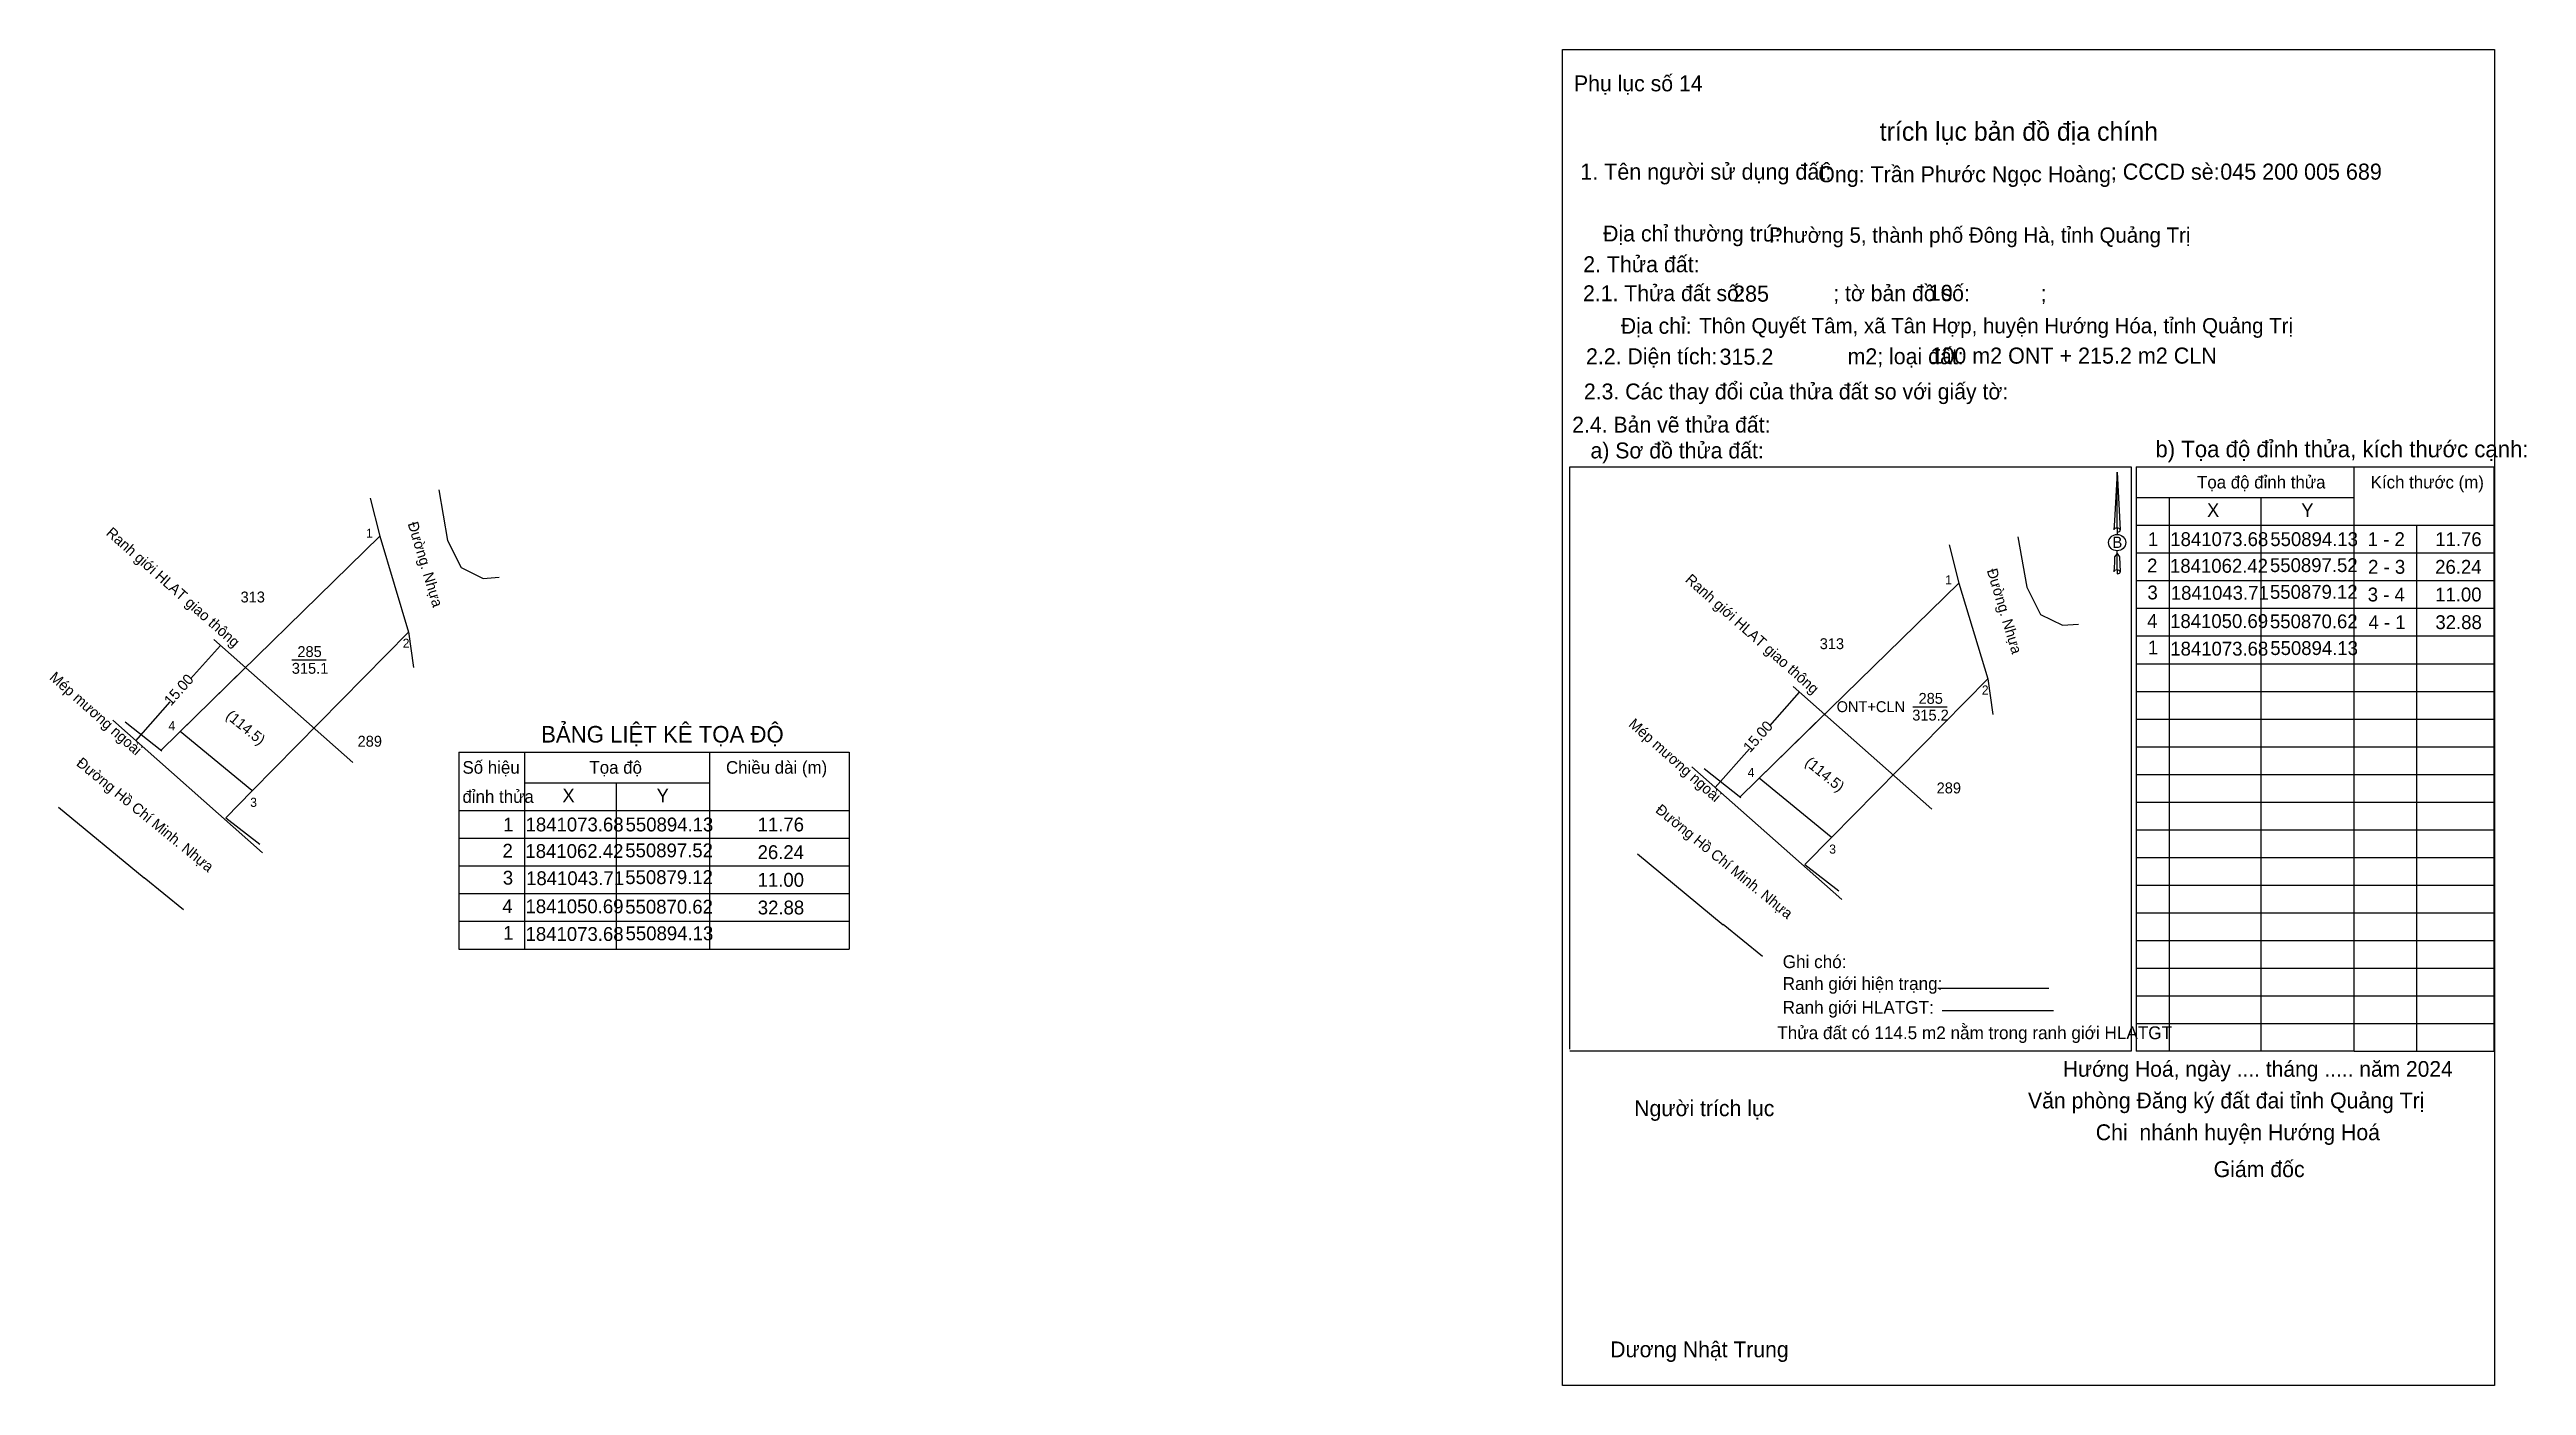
# Model space of a CAD drawing. Extents: x 550669 to 550961, y 1840979 to 1841137.
import ezdxf

# ---------------------------------------------------------------- set-up
doc = ezdxf.new("R2010")
doc.units = 0
for name, color, linetype in [('Level 1', 7, 'Continuous'), ('Level 10', 7, 'Continuous'), ('Level 13', 7, 'Continuous'), ('Level 23', 7, 'Continuous'), ('Level 27', 7, 'Continuous'), ('Level 3', 7, 'Continuous'), ('Level 36', 7, 'Continuous'), ('Level 40', 7, 'Continuous'), ('Level 42', 7, 'Continuous'), ('Level 49', 7, 'Continuous'), ('Level 50', 7, 'Continuous'), ('Level 52', 7, 'Continuous'), ('Level 53', 7, 'Continuous'), ('Level 6', 7, 'Continuous'), ('Level 8', 7, 'Continuous'), ('Level 9', 7, 'Continuous')]:
    doc.layers.add(name, color=color, linetype=linetype)

msp = doc.modelspace()

# ---------------------------------------------------------------- linework, layer by layer
at = {"layer": 'Level 1'}
for p, q in [((550940.69, 1841018.54), (550940.69, 1841087.39)), ((550940.69, 1841087.39), (550957.12, 1841087.39)), ((550957.12, 1841087.39), (550957.12, 1841018.54)), ((550915.11, 1841083.75), (550940.69, 1841083.75)), ((550915.02, 1841080.49), (550957.12, 1841080.49)), ((550948, 1841080.49), (550948, 1841018.54)), ((550915.02, 1841077.23), (550957.12, 1841077.23)), ((550915.02, 1841073.97), (550957.12, 1841073.97)), ((550915.02, 1841070.71), (550957.12, 1841070.71)), ((550915.02, 1841067.45), (550957.12, 1841067.45)), ((550915.02, 1841064.19), (550957.12, 1841064.19)), ((550915.02, 1841060.93), (550957.12, 1841060.93)), ((550915.02, 1841057.67), (550957.12, 1841057.67)), ((550915.02, 1841054.41), (550957.12, 1841054.41)), ((550915.02, 1841051.15), (550957.12, 1841051.15)), ((550915.02, 1841047.89), (550957.12, 1841047.89)), ((550915.02, 1841044.63), (550957.12, 1841044.63)), ((550915.02, 1841041.37), (550957.12, 1841041.37)), ((550915.02, 1841038.11), (550957.12, 1841038.11)), ((550915.02, 1841034.85), (550957.12, 1841034.85)), ((550915.02, 1841031.59), (550957.12, 1841031.59)), ((550915.02, 1841028.33), (550957.12, 1841028.33)), ((550915.02, 1841025.07), (550957.12, 1841025.07)), ((550915.02, 1841021.8), (550957.12, 1841021.8)), ((550940.69, 1841018.54), (550957.12, 1841018.54))]:
    msp.add_line(p, q, dxfattribs=at)
at = {"layer": 'Level 10'}
for p, q in [((550892.99, 1841078.17), (550894.13, 1841073.68)), ((550906.32, 1841068.71), (550908.2, 1841068.86)), ((550868.38, 1841048.5), (550878.32, 1841058.23)), ((550864.13, 1841051.84), (550868.47, 1841048.43)), ((550856.28, 1841041.78), (550866.37, 1841033.44)), ((550875.99, 1841040.53), (550880.01, 1841037.43)), ((550871.01, 1841029.68), (550866.38, 1841033.45))]:
    msp.add_line(p, q, dxfattribs=at)
msp.add_lwpolyline([(550897.52, 1841062.42), (550879.12, 1841043.71), (550879.07, 1841043.75), (550870.62, 1841050.69), (550894.13, 1841073.68)], close=True, dxfattribs=at)
at = {"layer": 'Level 13'}
for p, q in [((550891.66, 1841025.96), (550904.73, 1841025.96)), ((550892.17, 1841023.34), (550905.25, 1841023.34))]:
    msp.add_line(p, q, dxfattribs=at)
msp.add_lwpolyline([(550847.46, 1841136.53), (550957.18, 1841136.53), (550957.18, 1840979.17), (550847.46, 1840979.17)], close=True, dxfattribs=at)
at = {"layer": 'Level 23'}
msp.add_lwpolyline([(550901.07, 1841079.15), (550902.11, 1841073.19), (550903.72, 1841070), (550906.32, 1841068.71)], dxfattribs=at)
at = {"layer": 'Level 27'}
for p, q in [((550897.52, 1841062.42), (550898.12, 1841058.21)), ((550879.12, 1841043.71), (550875.99, 1841040.53))]:
    msp.add_line(p, q, dxfattribs=at)
at = {"layer": 'Level 3'}
for p, q in [((550848.3, 1841087.39), (550914.4, 1841087.39)), ((550848.3, 1841018.79), (550848.3, 1841087.39)), ((550914.4, 1841087.39), (550914.4, 1841018.54)), ((550915.02, 1841087.39), (550915.02, 1841018.54)), ((550915.02, 1841087.39), (550940.69, 1841087.39)), ((550918.9, 1841083.75), (550918.9, 1841018.54)), ((550929.69, 1841083.75), (550929.69, 1841018.54)), ((550914.4, 1841018.54), (550848.3, 1841018.54)), ((550940.69, 1841018.54), (550915.02, 1841018.54))]:
    msp.add_line(p, q, dxfattribs=at)
at = {"layer": 'Level 40'}
for p, q in [((550912.76, 1841086.75), (550912.45, 1841081.01)), ((550912.76, 1841086.75), (550913.11, 1841079.94)), ((550912.76, 1841086.75), (550913.11, 1841079.94)), ((550912.76, 1841080.17), (550912.76, 1841086.75)), ((550912.76, 1841086.75), (550913.11, 1841079.94)), ((550912.45, 1841081.01), (550912.38, 1841079.94)), ((550912.76, 1841080.17), (550912.76, 1841079.92)), ((550912.76, 1841079.92), (550912.76, 1841079.72)), ((550912.76, 1841079.72), (550912.76, 1841079.46)), ((550912.76, 1841079.72), (550912.76, 1841079.46)), ((550912.76, 1841079.72), (550912.76, 1841079.46)), ((550913.11, 1841079.94), (550913.11, 1841079.94)), ((550912.45, 1841076.1), (550912.38, 1841075.02)), ((550912.47, 1841076.79), (550912.45, 1841076.1)), ((550912.76, 1841077.18), (550912.47, 1841076.79)), ((550912.76, 1841077.18), (550912.76, 1841077.48)), ((550912.76, 1841077.18), (550912.76, 1841077.48)), ((550912.76, 1841077.18), (550912.76, 1841077.48)), ((550912.76, 1841077.18), (550913.03, 1841076.79)), ((550912.76, 1841077.18), (550913.03, 1841076.79)), ((550912.76, 1841077.18), (550913.03, 1841076.79)), ((550912.76, 1841075.25), (550912.76, 1841077.18)), ((550913.03, 1841076.79), (550913.11, 1841075.02)), ((550913.03, 1841076.79), (550913.11, 1841075.02)), ((550913.03, 1841076.79), (550913.11, 1841075.02)), ((550912.76, 1841075.25), (550912.76, 1841074.98)), ((550912.76, 1841074.98), (550912.76, 1841074.79)), ((550913.11, 1841075.02), (550913.11, 1841075.02))]:
    msp.add_line(p, q, dxfattribs=at)
msp.add_ellipse((550912.76, 1841078.45), major_axis=(1.01, 0), ratio=0.952727, dxfattribs=at)
for centre, start_param, end_param in [((550912.76, 1841079.94), 1.570796, 3.074452), ((550912.76, 1841079.94), 0.067141, 1.570796), ((550912.76, 1841079.94), 4.712389, 6.283185), ((550912.76, 1841075.01), 2.491069, 3.074278), ((550912.76, 1841075.01), 1.570796, 2.491069), ((550912.76, 1841075.01), 0.067141, 1.570796), ((550912.76, 1841075.01), 4.712389, 6.283185)]:
    msp.add_ellipse(centre, major_axis=(0.372, 0), ratio=0.614131, start_param=start_param, end_param=end_param, dxfattribs=at)
at = {"layer": 'Level 50'}
for p, q in [((550874.6, 1841061.52), (550890.96, 1841047.04)), ((550871.85, 1841056.88), (550875.36, 1841060.84)), ((550865.42, 1841049.61), (550869.46, 1841054.17)), ((550862.7, 1841052.02), (550880.33, 1841036.42))]:
    msp.add_line(p, q, dxfattribs=at)
at = {"layer": 'Level 53'}
for p, q in [((550847.45, 1841136.53), (550847.45, 1841136.53)), ((550957.18, 1840979.17), (550957.18, 1840979.17))]:
    msp.add_line(p, q, dxfattribs=at)
at = {"layer": 'Level 8'}
for p, q in [((550707.04, 1841083.68), (550708.18, 1841079.19)), ((550720.37, 1841074.22), (550722.25, 1841074.37)), ((550711.57, 1841067.93), (550712.17, 1841063.72)), ((550685.9, 1841062.39), (550689.42, 1841066.35)), ((550688.65, 1841067.03), (550705.01, 1841052.55)), ((550697.82, 1841064.63), (550701.86, 1841064.63)), ((550682.43, 1841054.01), (550692.37, 1841063.73)), ((550679.47, 1841055.12), (550683.51, 1841059.68)), ((550676.75, 1841057.53), (550694.38, 1841041.92)), ((550678.18, 1841057.35), (550682.52, 1841053.94)), ((550717.48, 1841053.78), (550717.48, 1841030.58)), ((550717.48, 1841053.78), (550747.03, 1841053.78)), ((550725.23, 1841053.78), (550725.23, 1841030.58)), ((550747.03, 1841030.58), (550747.03, 1841053.78)), ((550747.03, 1841053.78), (550763.46, 1841053.78)), ((550763.46, 1841053.78), (550763.46, 1841030.58)), ((550725.23, 1841050.14), (550747.03, 1841050.14)), ((550736.02, 1841050.14), (550736.02, 1841030.58)), ((550670.33, 1841047.29), (550680.42, 1841038.95)), ((550693.17, 1841049.22), (550690.04, 1841046.04)), ((550717.48, 1841046.88), (550763.46, 1841046.88)), ((550690.04, 1841046.04), (550694.06, 1841042.94)), ((550717.48, 1841043.62), (550763.46, 1841043.62)), ((550685.06, 1841035.19), (550680.43, 1841038.96)), ((550717.48, 1841040.36), (550763.46, 1841040.36)), ((550717.48, 1841037.1), (550763.46, 1841037.1)), ((550717.48, 1841033.84), (550763.46, 1841033.84)), ((550717.48, 1841030.58), (550763.46, 1841030.58))]:
    msp.add_line(p, q, dxfattribs=at)
msp.add_lwpolyline([(550715.12, 1841084.65), (550716.16, 1841078.7), (550717.77, 1841075.51), (550720.37, 1841074.22)], dxfattribs=at)
msp.add_lwpolyline([(550711.57, 1841067.92), (550693.17, 1841049.22), (550693.13, 1841049.26), (550684.67, 1841056.2), (550708.18, 1841079.19)], close=True, dxfattribs=at)
at = {"layer": 'Level 9'}
msp.add_line((550888.72, 1841059.12), (550892.76, 1841059.12), dxfattribs=at)

# ---------------------------------------------------------------- texts
at = {"layer": 'Level 1'}
for s, height, p in [('Phụ lục số 14', 1.8692, (550848.8, 1841131.61)), ('1. Tên người sử dụng đất:', 1.8947, (550849.54, 1841121.2)), ('Ông: Trần Phước Ngọc Hoàng', 1.8864, (550877.56, 1841120.9)), ('; CCCD sè:', 1.895, (550912.02, 1841121.2)), ('045 200 005 689', 1.8947, (550924.91, 1841121.2)), ('Địa chỉ thường trú:', 1.8757, (550852.23, 1841113.92)), ('2. Thửa đất:', 1.8798, (550849.89, 1841110.3)), ('2.1. Thửa đất số:               ; tờ bản đồ số:            ;', 1.8692, (550849.87, 1841106.89)), ('Địa chỉ:', 1.869, (550854.32, 1841103.05)), ('2.2. Diện tích:                      m2; loại đất:                                   ', 1.8757, (550850.22, 1841099.46)), ('2.3. Các thay đổi của thửa đất so với giấy tờ:', 1.8692, (550849.97, 1841095.32)), ('2.4. Bản vẽ thửa đất: ', 1.8692, (550848.59, 1841091.41)), ('a) Sơ đồ thửa đất: ', 1.8692, (550850.75, 1841088.37)), ('Tọa độ đỉnh thửa', 1.4846, (550922.17, 1841084.83)), ('Kích thước (m)', 1.4846, (550942.62, 1841084.83)), ('Hướng Hoá, ngày .... tháng ..... năm 2024', 1.8499, (550906.37, 1841015.53)), ('Người trích lục', 1.8692, (550855.89, 1841010.89)), ('Văn phòng Đăng ký đất đai tỉnh Quảng Trị', 1.8692, (550902.26, 1841011.8)), (' Chi  nhánh huyện Hướng Hoá', 1.8692, (550909.55, 1841008.06)), (' Giám đốc', 1.872, (550923.43, 1841003.71)), ('Dương Nhật Trung', 1.8614, (550853.07, 1840982.49))]:
    msp.add_text(s, height=height, dxfattribs=at).set_placement(p)
at = {"layer": 'Level 10'}
msp.add_text('b) Tọa độ đỉnh thửa, kích thước cạnh:', height=1.9513, dxfattribs=at).set_placement((550917.27, 1841088.5))
for s, rotation, p in [('Đường. Nhựa', 286.7724, (550897.4, 1841075.18)), ('Đường Hồ Chí Minh. Nhựa', 320.8331, (550858.3, 1841046.78))]:
    msp.add_text(s, height=1.25, rotation=rotation, dxfattribs=at).set_placement(p)
at = {"layer": 'Level 13'}
for s, p in [('ONT+CLN', (550879.73, 1841058.48)), ('315.2', (550888.64, 1841057.49)), ('285', (550889.38, 1841059.46))]:
    msp.add_text(s, height=1.284, dxfattribs=at).set_placement(p)
at = {"layer": 'Level 36'}
for s, p in [('313', (550877.74, 1841065.9)), ('289', (550891.51, 1841048.91))]:
    msp.add_text(s, height=1.284, dxfattribs=at).set_placement(p)
at = {"layer": 'Level 40'}
msp.add_text('B', height=1.33, dxfattribs=at).set_placement((550912.19, 1841077.82))
at = {"layer": 'Level 42'}
msp.add_text(' trích lục bản đồ địa chính', height=2.193, dxfattribs=at).set_placement((550883.99, 1841125.79))
at = {"layer": 'Level 49'}
msp.add_text('(114.5)', height=1.25, rotation=320.8319, dxfattribs=at).set_placement((550875.9, 1841052.36))
at = {"layer": 'Level 50'}
for s, rotation, p in [('Ranh giới HLAT giao thông', 318.4808, (550861.81, 1841073.94)), ('Mép mương ngoài', 318.4808, (550855.14, 1841056.92)), ('15.00', 48.4808, (550869.54, 1841053.63))]:
    msp.add_text(s, height=1.25, rotation=rotation, dxfattribs=at).set_placement(p)
at = {"layer": 'Level 52'}
for s, height, p in [('X', 1.63, (550923.34, 1841081.46)), ('Y', 1.63, (550934.44, 1841081.46)), ('1', 1.63, (550916.38, 1841078.04)), ('1841073.68', 1.633, (550919.02, 1841078.04)), ('550894.13', 1.633, (550930.8, 1841078.04)), ('1 - 2', 1.633, (550942.27, 1841078.04)), ('11.76', 1.633, (550950.22, 1841078.04)), ('2', 1.63, (550916.29, 1841074.94)), ('1841062.42', 1.633, (550918.99, 1841074.9)), ('550897.52', 1.633, (550930.76, 1841074.98)), ('2 - 3', 1.633, (550942.31, 1841074.78)), ('26.24', 1.633, (550950.21, 1841074.78)), ('3', 1.63, (550916.33, 1841071.76)), ('1841043.71', 1.633, (550919.08, 1841071.71)), ('550879.12', 1.633, (550930.76, 1841071.83)), ('3 - 4', 1.633, (550942.27, 1841071.52)), ('11.00', 1.633, (550950.21, 1841071.52)), ('4', 1.63, (550916.29, 1841068.41)), ('1841050.69', 1.633, (550919, 1841068.39)), ('550870.62', 1.633, (550930.76, 1841068.36)), ('4 - 1', 1.633, (550942.36, 1841068.26)), ('32.88', 1.633, (550950.24, 1841068.26)), ('1', 1.63, (550916.38, 1841065.28)), ('1841073.68', 1.633, (550919.02, 1841065.14)), ('550894.13', 1.633, (550930.8, 1841065.21))]:
    msp.add_text(s, height=height, dxfattribs=at).set_placement(p)
at = {"layer": 'Level 53'}
for s, height, p in [('Ghi chó:', 1.508, (550873.38, 1841028.33)), ('Ranh giới hiện trạng:', 1.5076, (550873.38, 1841025.76)), ('Ranh giới HLATGT:', 1.5076, (550873.38, 1841022.95)), ('Thửa đất có 114.5 m2 nằm trong ranh giới HLATGT', 1.5076, (550872.74, 1841019.96))]:
    msp.add_text(s, height=height, dxfattribs=at).set_placement(p)
at = {"layer": 'Level 6'}
for s, height, p in [('Phường 5, thành phố Đông Hà, tỉnh Quảng Trị', 1.8, (550871.77, 1841113.77)), ('285', 1.895, (550867.54, 1841106.83)), ('10', 1.895, (550890.57, 1841106.93)), ('Thôn Quyết Tâm, xã Tân Hợp, huyện Hướng Hóa, tỉnh Quảng Trị', 1.8, (550863.55, 1841103.1)), ('315.2', 1.895, (550865.94, 1841099.4)), ('100 m2 ONT + 215.2 m2 CLN', 1.8947, (550890.77, 1841099.53)), ('.', 1.53, (550892.34, 1841095.37))]:
    msp.add_text(s, height=height, dxfattribs=at).set_placement(p)
at = {"layer": 'Level 8'}
for s, rotation, p in [('Ranh giới HLAT giao thông', 318.4808, (550675.86, 1841079.44)), ('Đường. Nhựa', 286.7724, (550711.45, 1841080.69)), ('Mép mương ngoài', 318.4808, (550669.19, 1841062.42)), ('15.00', 48.4808, (550683.59, 1841059.14)), ('(114.5)', 320.8319, (550689.95, 1841057.87)), ('Đường Hồ Chí Minh. Nhựa', 320.8331, (550672.35, 1841052.29))]:
    msp.add_text(s, height=1.25, rotation=rotation, dxfattribs=at).set_placement(p)
for s, height, p in [('1', 1.07, (550706.56, 1841079.02)), ('313', 1.284, (550691.79, 1841071.4)), ('2', 1.07, (550710.88, 1841066.06)), ('315.1', 1.284, (550697.82, 1841063)), ('285', 1.284, (550698.48, 1841064.97)), ('4', 1.07, (550683.3, 1841056.35)), ('289', 1.284, (550705.57, 1841054.41)), ('BẢNG LIỆT KÊ TỌA ĐỘ', 1.9513, (550727.18, 1841054.9)), ('Số hiệu', 1.485, (550717.92, 1841051.23)), ('Tọa độ ', 1.485, (550732.87, 1841051.23)), ('Chiều dài (m)', 1.4846, (550748.95, 1841051.23)), ('3', 1.07, (550692.92, 1841047.32)), ('đỉnh thửa', 1.485, (550717.92, 1841047.79)), ('X', 1.63, (550729.68, 1841047.85)), ('Y', 1.63, (550740.77, 1841047.85)), ('1', 1.63, (550722.71, 1841044.43)), ('1841073.68', 1.633, (550725.35, 1841044.43)), ('550894.13', 1.633, (550737.13, 1841044.43)), ('11.76', 1.633, (550752.67, 1841044.43)), ('2', 1.63, (550722.63, 1841041.34)), ('1841062.42', 1.633, (550725.33, 1841041.3)), ('550897.52', 1.633, (550737.09, 1841041.38)), ('26.24', 1.633, (550752.67, 1841041.17)), ('3', 1.63, (550722.67, 1841038.16)), ('1841043.71', 1.633, (550725.41, 1841038.1)), ('550879.12', 1.633, (550737.09, 1841038.23)), ('11.00', 1.633, (550752.67, 1841037.91)), ('4', 1.63, (550722.62, 1841034.81)), ('1841050.69', 1.633, (550725.34, 1841034.79)), ('550870.62', 1.633, (550737.09, 1841034.75)), ('32.88', 1.633, (550752.69, 1841034.65)), ('1', 1.63, (550722.71, 1841031.67)), ('1841073.68', 1.633, (550725.35, 1841031.53)), ('550894.13', 1.633, (550737.13, 1841031.61))]:
    msp.add_text(s, height=height, dxfattribs=at).set_placement(p)
at = {"layer": 'Level 9'}
for s, p in [('1', (550892.51, 1841073.52)), ('2', (550896.83, 1841060.55)), ('4', (550869.25, 1841050.84)), ('3', (550878.86, 1841041.81))]:
    msp.add_text(s, height=1.07, dxfattribs=at).set_placement(p)

doc.saveas('drawing.dxf')
